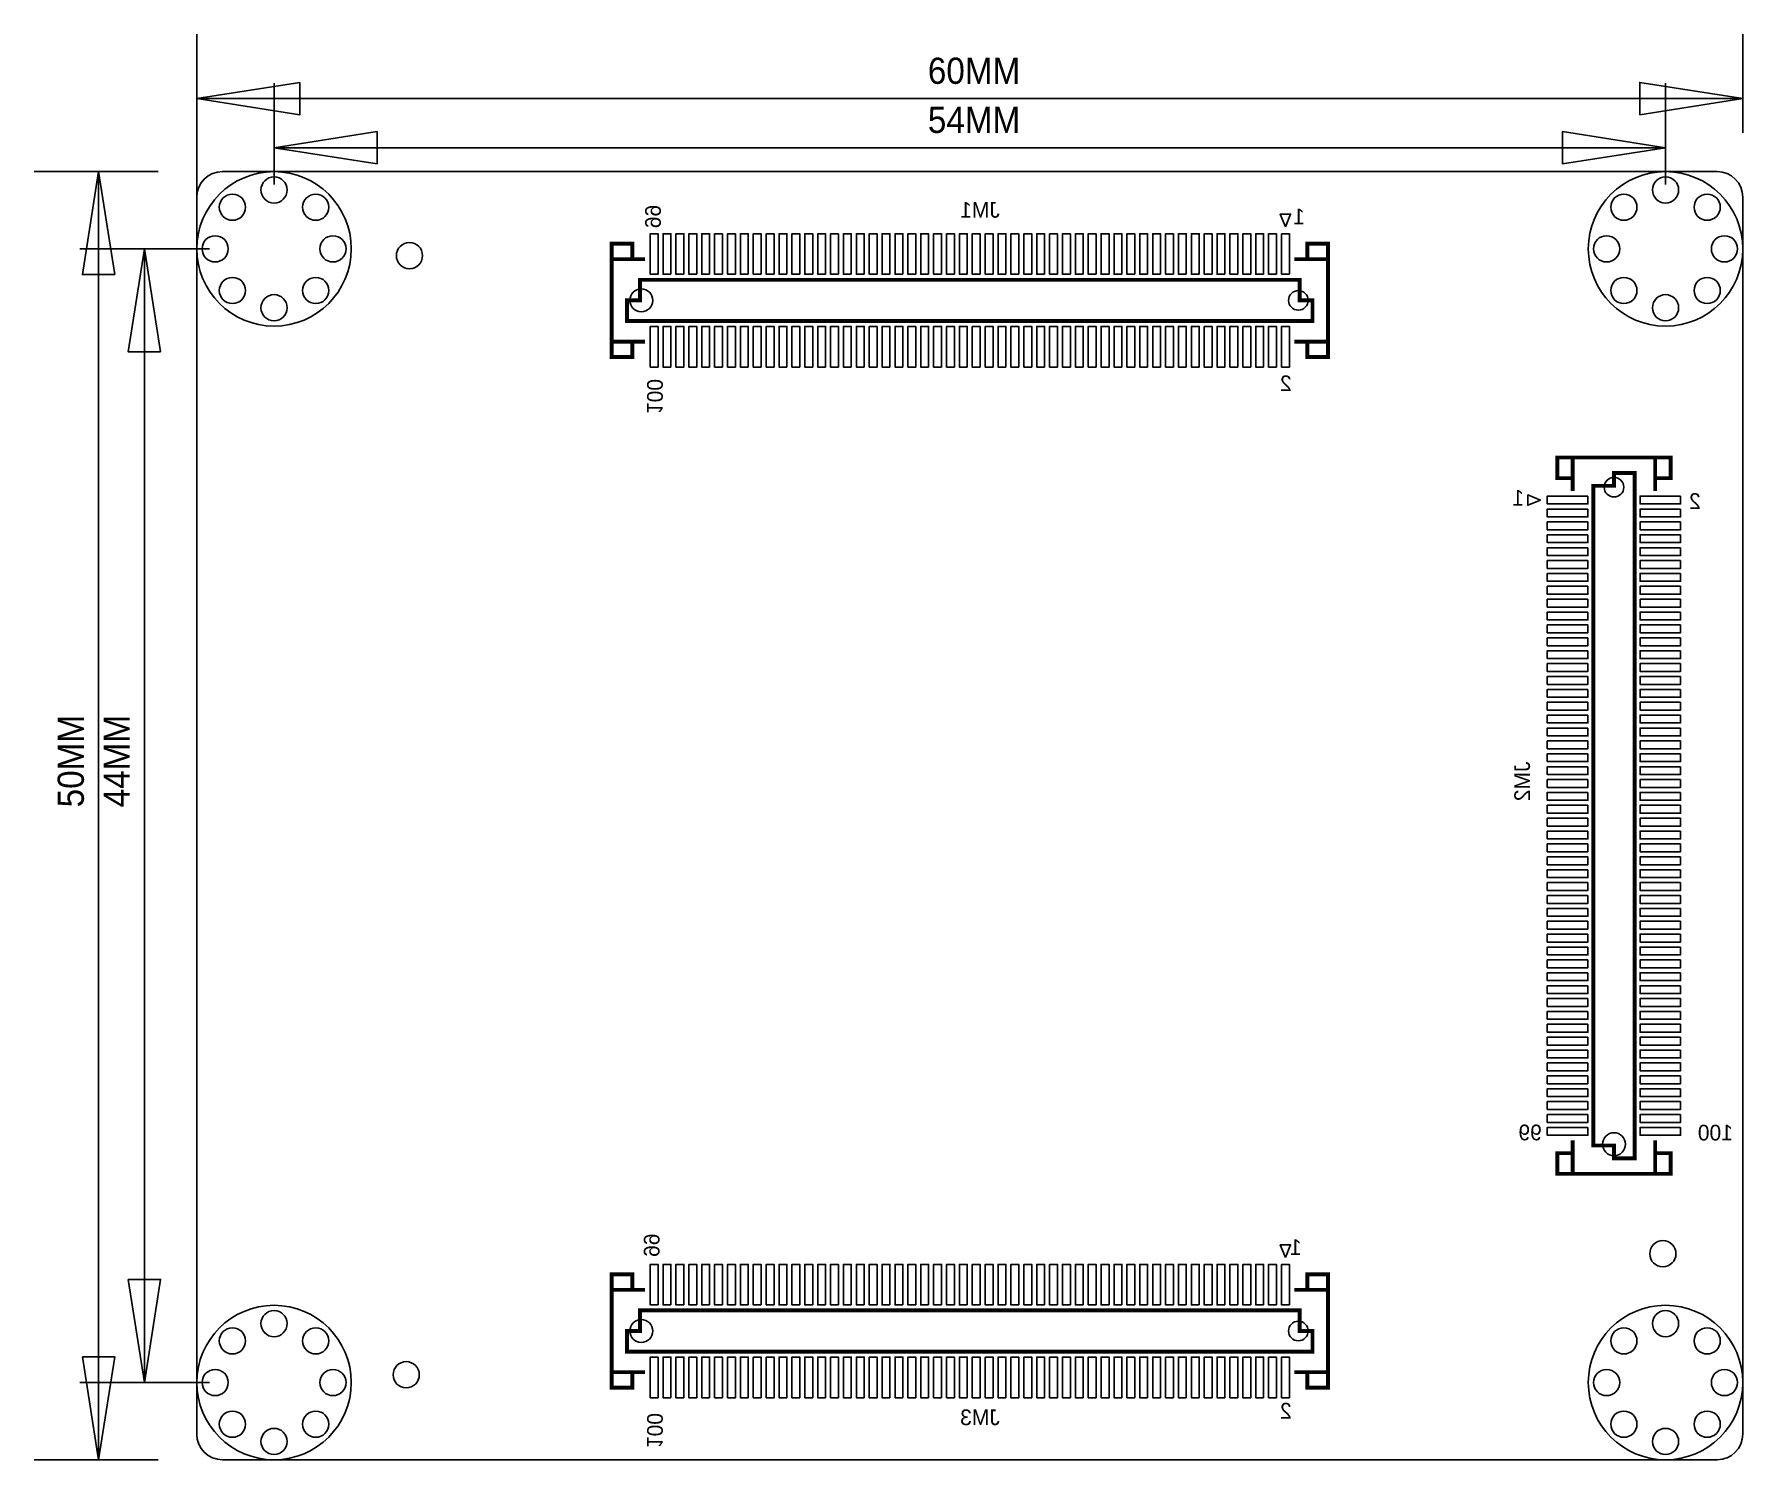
# Model space of a CAD drawing. Extents: x -6.3 to 60, y 0 to 55.3.
import ezdxf

# ---------------------------------------------------------------- set-up
doc = ezdxf.new("R2010")
doc.units = 0
for name, color, linetype in [('BG_DIMENSION', 7, 'CONTINUOUS'), ('BG_OUTLINE', 254, 'CONTINUOUS'), ('PG_SILKSCREEN_BOTTOM', 43, 'CONTINUOUS'), ('PIN_BOTTOM', 30, 'CONTINUOUS'), ('RD_SILKSCREEN_BOTTOM', 142, 'CONTINUOUS')]:
    doc.layers.add(name, color=color, linetype=linetype)

msp = doc.modelspace()

# ---------------------------------------------------------------- linework, layer by layer
at = {"layer": 'BG_DIMENSION'}
for points in [[(0, 25.486995), (0, 55.331995)], [(60.000007, 51.499897), (60.000007, 55.331995)], [(3.999992, 53.456992), (0, 52.832), (3.999992, 52.207008), (3.999992, 53.456992)], [(2.999994, 49.500003), (2.999994, 53.426995)], [(56.000015, 52.207008), (60.000007, 52.832), (56.000015, 53.456992), (56.000015, 52.207008)], [(56.999988, 49.500003), (56.999988, 53.426995)], [(30.226, 52.832), (0, 52.832)], [(30.226, 52.832), (60.000007, 52.832)], [(6.999986, 51.551992), (2.999994, 50.927), (6.999986, 50.302008), (6.999986, 51.551992)], [(52.999996, 50.302008), (56.999988, 50.927), (52.999996, 51.551992), (52.999996, 50.302008)], [(30.226, 50.927), (2.999994, 50.927)], [(30.226, 50.927), (56.999988, 50.927)], [(-1.499895, 50.000002), (-6.309995, 50.000002)], [(-3.185008, 46.00001), (-3.81, 50.000002), (-4.434992, 46.00001), (-3.185008, 46.00001)], [(-3.81, 27.178), (-3.81, 50.000002)], [(0.499999, 47.000008), (-4.531995, 47.000008)], [(-1.407008, 43.000016), (-2.032, 47.000008), (-2.656992, 43.000016), (-1.407008, 43.000016)], [(-2.032, 27.178), (-2.032, 47.000008)], [(-3.81, 27.178), (-3.81, 0)], [(-2.032, 27.178), (-2.032, 2.999994)], [(-2.656992, 6.999986), (-2.032, 2.999994), (-1.407008, 6.999986), (-2.656992, 6.999986)], [(-4.434992, 3.999992), (-3.81, 0), (-3.185008, 3.999992), (-4.434992, 3.999992)], [(0.499999, 2.999994), (-4.531995, 2.999994)], [(-1.499895, 0), (-6.309995, 0)]]:
    msp.add_lwpolyline(points, dxfattribs=at)
at = {"layer": 'BG_OUTLINE'}
msp.add_lwpolyline([(1.0001, 0), (58.999907, 0, 0.414199), (60.000007, 1.0001), (60.000007, 48.999902, 0.414199), (58.999907, 50.000002), (1.0001, 50.000002, 0.414199), (0, 48.999902), (0, 1.0001, 0.414199), (1.0001, 0)], format="xyb", dxfattribs=at)
at = {"layer": 'PG_SILKSCREEN_BOTTOM'}
for points in [[(42.250004, 47.849993), (42.050005, 48.349992), (42.450004, 48.349992)], [(52.15001, 37.249989), (51.650011, 37.049989), (51.650011, 37.449989)], [(42.250004, 7.849997), (42.050005, 8.349996), (42.450004, 8.349996)]]:
    msp.add_lwpolyline(points, close=True, dxfattribs=at)
at = {"layer": 'PG_SILKSCREEN_BOTTOM', "const_width": 0.150012}
for points in [[(16.899992, 46.600008), (16.899992, 47.200007), (16.099993, 47.200007), (16.099993, 46.600008)], [(43.899988, 46.600008), (43.899988, 47.200007), (43.09999, 47.200007), (43.09999, 46.600008)], [(16.099993, 43.399989), (16.099993, 46.600008), (17.399991, 46.600008)], [(42.599991, 46.600008), (43.899988, 46.600008), (43.899988, 43.399989), (42.599991, 43.399989)], [(43.29999, 45.000012), (42.799991, 45.000012), (42.799991, 45.80001), (17.199991, 45.80001), (17.199991, 45.000012), (16.699992, 45.000012), (16.699992, 44.199988), (43.29999, 44.199988), (43.29999, 45.000012)], [(16.899992, 43.399989), (16.899992, 42.799991), (16.099993, 42.799991), (16.099993, 43.399989)], [(17.399991, 43.399989), (16.099993, 43.399989)], [(43.899988, 43.399989), (43.899988, 42.799991), (43.09999, 42.799991), (43.09999, 43.399989)], [(53.399995, 38.899998), (52.799996, 38.899998), (52.799996, 38.1), (53.399995, 38.1)], [(53.399995, 37.600001), (53.399995, 38.899998), (56.599988, 38.899998), (56.599988, 37.600001)], [(56.599988, 38.899998), (57.200013, 38.899998), (57.200013, 38.1), (56.599988, 38.1)], [(54.999992, 38.3), (54.999992, 37.800001), (54.199993, 37.800001), (54.199993, 12.200001), (54.999992, 12.200001), (54.999992, 11.700002), (55.79999, 11.700002), (55.79999, 38.3), (54.999992, 38.3)], [(53.399995, 11.900002), (52.799996, 11.900002), (52.799996, 11.100003), (53.399995, 11.100003)], [(56.599988, 11.100003), (53.399995, 11.100003), (53.399995, 12.400001)], [(56.599988, 12.400001), (56.599988, 11.100003)], [(56.599988, 11.900002), (57.200013, 11.900002), (57.200013, 11.100003), (56.599988, 11.100003)], [(16.899992, 6.600012), (16.899992, 7.200011), (16.099993, 7.200011), (16.099993, 6.600012)], [(16.099993, 3.399993), (16.099993, 6.600012), (17.399991, 6.600012)], [(42.599991, 6.600012), (43.899988, 6.600012), (43.899988, 3.399993), (42.599991, 3.399993)], [(43.899988, 6.600012), (43.899988, 7.200011), (43.09999, 7.200011), (43.09999, 6.600012)], [(43.29999, 4.99999), (42.799991, 4.99999), (42.799991, 5.799988), (17.199991, 5.799988), (17.199991, 4.99999), (16.699992, 4.99999), (16.699992, 4.199992), (43.29999, 4.199992), (43.29999, 4.99999)], [(16.899992, 3.399993), (16.899992, 2.799994), (16.099993, 2.799994), (16.099993, 3.399993)], [(17.399991, 3.399993), (16.099993, 3.399993)], [(43.899988, 3.399993), (43.899988, 2.799994), (43.09999, 2.799994), (43.09999, 3.399993)]]:
    msp.add_lwpolyline(points, dxfattribs=at)
at = {"layer": 'PIN_BOTTOM'}
for points in [[(17.902403, 46.012608), (17.902403, 47.587408), (17.597603, 47.587408), (17.597603, 46.012608)], [(18.402402, 46.012608), (18.402402, 47.587408), (18.097602, 47.587408), (18.097602, 46.012608)], [(18.902401, 46.012608), (18.902401, 47.587408), (18.597601, 47.587408), (18.597601, 46.012608)], [(19.4024, 46.012608), (19.4024, 47.587408), (19.0976, 47.587408), (19.0976, 46.012608)], [(19.902399, 46.012608), (19.902399, 47.587408), (19.597599, 47.587408), (19.597599, 46.012608)], [(20.402398, 46.012608), (20.402398, 47.587408), (20.097598, 47.587408), (20.097598, 46.012608)], [(20.902397, 46.012608), (20.902397, 47.587408), (20.597597, 47.587408), (20.597597, 46.012608)], [(21.402396, 46.012608), (21.402396, 47.587408), (21.097596, 47.587408), (21.097596, 46.012608)], [(21.902395, 46.012608), (21.902395, 47.587408), (21.597595, 47.587408), (21.597595, 46.012608)], [(22.402394, 46.012608), (22.402394, 47.587408), (22.097594, 47.587408), (22.097594, 46.012608)], [(22.902393, 46.012608), (22.902393, 47.587408), (22.597593, 47.587408), (22.597593, 46.012608)], [(23.402392, 46.012608), (23.402392, 47.587408), (23.097592, 47.587408), (23.097592, 46.012608)], [(23.902391, 46.012608), (23.902391, 47.587408), (23.597591, 47.587408), (23.597591, 46.012608)], [(24.40239, 46.012608), (24.40239, 47.587408), (24.09759, 47.587408), (24.09759, 46.012608)], [(24.902389, 46.012608), (24.902389, 47.587408), (24.597589, 47.587408), (24.597589, 46.012608)], [(25.402388, 46.012608), (25.402388, 47.587408), (25.097588, 47.587408), (25.097588, 46.012608)], [(25.902387, 46.012608), (25.902387, 47.587408), (25.597587, 47.587408), (25.597587, 46.012608)], [(26.402386, 46.012608), (26.402386, 47.587408), (26.097586, 47.587408), (26.097586, 46.012608)], [(26.902385, 46.012608), (26.902385, 47.587408), (26.597585, 47.587408), (26.597585, 46.012608)], [(27.402384, 46.012608), (27.402384, 47.587408), (27.097584, 47.587408), (27.097584, 46.012608)], [(27.902383, 46.012608), (27.902383, 47.587408), (27.597583, 47.587408), (27.597583, 46.012608)], [(28.402382, 46.012608), (28.402382, 47.587408), (28.097582, 47.587408), (28.097582, 46.012608)], [(28.902381, 46.012608), (28.902381, 47.587408), (28.597581, 47.587408), (28.597581, 46.012608)], [(29.40238, 46.012608), (29.40238, 47.587408), (29.09758, 47.587408), (29.09758, 46.012608)], [(29.902379, 46.012608), (29.902379, 47.587408), (29.597579, 47.587408), (29.597579, 46.012608)], [(30.402403, 46.012608), (30.402403, 47.587408), (30.097603, 47.587408), (30.097603, 46.012608)], [(30.902402, 46.012608), (30.902402, 47.587408), (30.597602, 47.587408), (30.597602, 46.012608)], [(31.402401, 46.012608), (31.402401, 47.587408), (31.097601, 47.587408), (31.097601, 46.012608)], [(31.9024, 46.012608), (31.9024, 47.587408), (31.5976, 47.587408), (31.5976, 46.012608)], [(32.402399, 46.012608), (32.402399, 47.587408), (32.097599, 47.587408), (32.097599, 46.012608)], [(32.902398, 46.012608), (32.902398, 47.587408), (32.597598, 47.587408), (32.597598, 46.012608)], [(33.402397, 46.012608), (33.402397, 47.587408), (33.097597, 47.587408), (33.097597, 46.012608)], [(33.902396, 46.012608), (33.902396, 47.587408), (33.597596, 47.587408), (33.597596, 46.012608)], [(34.402395, 46.012608), (34.402395, 47.587408), (34.097595, 47.587408), (34.097595, 46.012608)], [(34.902394, 46.012608), (34.902394, 47.587408), (34.597594, 47.587408), (34.597594, 46.012608)], [(35.402393, 46.012608), (35.402393, 47.587408), (35.097593, 47.587408), (35.097593, 46.012608)], [(35.902392, 46.012608), (35.902392, 47.587408), (35.597592, 47.587408), (35.597592, 46.012608)], [(36.402391, 46.012608), (36.402391, 47.587408), (36.097591, 47.587408), (36.097591, 46.012608)], [(36.90239, 46.012608), (36.90239, 47.587408), (36.59759, 47.587408), (36.59759, 46.012608)], [(37.402389, 46.012608), (37.402389, 47.587408), (37.097589, 47.587408), (37.097589, 46.012608)], [(37.902388, 46.012608), (37.902388, 47.587408), (37.597588, 47.587408), (37.597588, 46.012608)], [(38.402387, 46.012608), (38.402387, 47.587408), (38.097587, 47.587408), (38.097587, 46.012608)], [(38.902386, 46.012608), (38.902386, 47.587408), (38.597586, 47.587408), (38.597586, 46.012608)], [(39.402385, 46.012608), (39.402385, 47.587408), (39.097585, 47.587408), (39.097585, 46.012608)], [(39.902384, 46.012608), (39.902384, 47.587408), (39.597584, 47.587408), (39.597584, 46.012608)], [(40.402383, 46.012608), (40.402383, 47.587408), (40.097583, 47.587408), (40.097583, 46.012608)], [(40.902382, 46.012608), (40.902382, 47.587408), (40.597582, 47.587408), (40.597582, 46.012608)], [(41.402381, 46.012608), (41.402381, 47.587408), (41.097581, 47.587408), (41.097581, 46.012608)], [(41.90238, 46.012608), (41.90238, 47.587408), (41.59758, 47.587408), (41.59758, 46.012608)], [(42.402379, 46.012608), (42.402379, 47.587408), (42.097579, 47.587408), (42.097579, 46.012608)], [(17.902403, 42.412615), (17.902403, 43.987415), (17.597603, 43.987415), (17.597603, 42.412615)], [(18.402402, 42.412615), (18.402402, 43.987415), (18.097602, 43.987415), (18.097602, 42.412615)], [(18.902401, 42.412615), (18.902401, 43.987415), (18.597601, 43.987415), (18.597601, 42.412615)], [(19.4024, 42.412615), (19.4024, 43.987415), (19.0976, 43.987415), (19.0976, 42.412615)], [(19.902399, 42.412615), (19.902399, 43.987415), (19.597599, 43.987415), (19.597599, 42.412615)], [(20.402398, 42.412615), (20.402398, 43.987415), (20.097598, 43.987415), (20.097598, 42.412615)], [(20.902397, 42.412615), (20.902397, 43.987415), (20.597597, 43.987415), (20.597597, 42.412615)], [(21.402396, 42.412615), (21.402396, 43.987415), (21.097596, 43.987415), (21.097596, 42.412615)], [(21.902395, 42.412615), (21.902395, 43.987415), (21.597595, 43.987415), (21.597595, 42.412615)], [(22.402394, 42.412615), (22.402394, 43.987415), (22.097594, 43.987415), (22.097594, 42.412615)], [(22.902393, 42.412615), (22.902393, 43.987415), (22.597593, 43.987415), (22.597593, 42.412615)], [(23.402392, 42.412615), (23.402392, 43.987415), (23.097592, 43.987415), (23.097592, 42.412615)], [(23.902391, 42.412615), (23.902391, 43.987415), (23.597591, 43.987415), (23.597591, 42.412615)], [(24.40239, 42.412615), (24.40239, 43.987415), (24.09759, 43.987415), (24.09759, 42.412615)], [(24.902389, 42.412615), (24.902389, 43.987415), (24.597589, 43.987415), (24.597589, 42.412615)], [(25.402388, 42.412615), (25.402388, 43.987415), (25.097588, 43.987415), (25.097588, 42.412615)], [(25.902387, 42.412615), (25.902387, 43.987415), (25.597587, 43.987415), (25.597587, 42.412615)], [(26.402386, 42.412615), (26.402386, 43.987415), (26.097586, 43.987415), (26.097586, 42.412615)], [(26.902385, 42.412615), (26.902385, 43.987415), (26.597585, 43.987415), (26.597585, 42.412615)], [(27.402384, 42.412615), (27.402384, 43.987415), (27.097584, 43.987415), (27.097584, 42.412615)], [(27.902383, 42.412615), (27.902383, 43.987415), (27.597583, 43.987415), (27.597583, 42.412615)], [(28.402382, 42.412615), (28.402382, 43.987415), (28.097582, 43.987415), (28.097582, 42.412615)], [(28.902381, 42.412615), (28.902381, 43.987415), (28.597581, 43.987415), (28.597581, 42.412615)], [(29.40238, 42.412615), (29.40238, 43.987415), (29.09758, 43.987415), (29.09758, 42.412615)], [(29.902379, 42.412615), (29.902379, 43.987415), (29.597579, 43.987415), (29.597579, 42.412615)], [(30.402403, 42.412615), (30.402403, 43.987415), (30.097603, 43.987415), (30.097603, 42.412615)], [(30.902402, 42.412615), (30.902402, 43.987415), (30.597602, 43.987415), (30.597602, 42.412615)], [(31.402401, 42.412615), (31.402401, 43.987415), (31.097601, 43.987415), (31.097601, 42.412615)], [(31.9024, 42.412615), (31.9024, 43.987415), (31.5976, 43.987415), (31.5976, 42.412615)], [(32.402399, 42.412615), (32.402399, 43.987415), (32.097599, 43.987415), (32.097599, 42.412615)], [(32.902398, 42.412615), (32.902398, 43.987415), (32.597598, 43.987415), (32.597598, 42.412615)], [(33.402397, 42.412615), (33.402397, 43.987415), (33.097597, 43.987415), (33.097597, 42.412615)], [(33.902396, 42.412615), (33.902396, 43.987415), (33.597596, 43.987415), (33.597596, 42.412615)], [(34.402395, 42.412615), (34.402395, 43.987415), (34.097595, 43.987415), (34.097595, 42.412615)], [(34.902394, 42.412615), (34.902394, 43.987415), (34.597594, 43.987415), (34.597594, 42.412615)], [(35.402393, 42.412615), (35.402393, 43.987415), (35.097593, 43.987415), (35.097593, 42.412615)], [(35.902392, 42.412615), (35.902392, 43.987415), (35.597592, 43.987415), (35.597592, 42.412615)], [(36.402391, 42.412615), (36.402391, 43.987415), (36.097591, 43.987415), (36.097591, 42.412615)], [(36.90239, 42.412615), (36.90239, 43.987415), (36.59759, 43.987415), (36.59759, 42.412615)], [(37.402389, 42.412615), (37.402389, 43.987415), (37.097589, 43.987415), (37.097589, 42.412615)], [(37.902388, 42.412615), (37.902388, 43.987415), (37.597588, 43.987415), (37.597588, 42.412615)], [(38.402387, 42.412615), (38.402387, 43.987415), (38.097587, 43.987415), (38.097587, 42.412615)], [(38.902386, 42.412615), (38.902386, 43.987415), (38.597586, 43.987415), (38.597586, 42.412615)], [(39.402385, 42.412615), (39.402385, 43.987415), (39.097585, 43.987415), (39.097585, 42.412615)], [(39.902384, 42.412615), (39.902384, 43.987415), (39.597584, 43.987415), (39.597584, 42.412615)], [(40.402383, 42.412615), (40.402383, 43.987415), (40.097583, 43.987415), (40.097583, 42.412615)], [(40.902382, 42.412615), (40.902382, 43.987415), (40.597582, 43.987415), (40.597582, 42.412615)], [(41.402381, 42.412615), (41.402381, 43.987415), (41.097581, 43.987415), (41.097581, 42.412615)], [(41.90238, 42.412615), (41.90238, 43.987415), (41.59758, 43.987415), (41.59758, 42.412615)], [(42.402379, 42.412615), (42.402379, 43.987415), (42.097579, 43.987415), (42.097579, 42.412615)], [(53.987395, 37.402389), (52.412595, 37.402389), (52.412595, 37.097589), (53.987395, 37.097589)], [(57.587388, 37.402389), (56.012588, 37.402389), (56.012588, 37.097589), (57.587388, 37.097589)], [(53.987395, 36.90239), (52.412595, 36.90239), (52.412595, 36.59759), (53.987395, 36.59759)], [(57.587388, 36.90239), (56.012588, 36.90239), (56.012588, 36.59759), (57.587388, 36.59759)], [(53.987395, 36.402391), (52.412595, 36.402391), (52.412595, 36.097591), (53.987395, 36.097591)], [(53.987395, 35.902392), (52.412595, 35.902392), (52.412595, 35.597592), (53.987395, 35.597592)], [(57.587388, 36.402391), (56.012588, 36.402391), (56.012588, 36.097591), (57.587388, 36.097591)], [(57.587388, 35.902392), (56.012588, 35.902392), (56.012588, 35.597592), (57.587388, 35.597592)], [(53.987395, 35.402393), (52.412595, 35.402393), (52.412595, 35.097593), (53.987395, 35.097593)], [(57.587388, 35.402393), (56.012588, 35.402393), (56.012588, 35.097593), (57.587388, 35.097593)], [(53.987395, 34.902394), (52.412595, 34.902394), (52.412595, 34.597594), (53.987395, 34.597594)], [(57.587388, 34.902394), (56.012588, 34.902394), (56.012588, 34.597594), (57.587388, 34.597594)], [(53.987395, 34.402395), (52.412595, 34.402395), (52.412595, 34.097595), (53.987395, 34.097595)], [(53.987395, 33.902396), (52.412595, 33.902396), (52.412595, 33.597596), (53.987395, 33.597596)], [(57.587388, 34.402395), (56.012588, 34.402395), (56.012588, 34.097595), (57.587388, 34.097595)], [(57.587388, 33.902396), (56.012588, 33.902396), (56.012588, 33.597596), (57.587388, 33.597596)], [(53.987395, 33.402397), (52.412595, 33.402397), (52.412595, 33.097597), (53.987395, 33.097597)], [(57.587388, 33.402397), (56.012588, 33.402397), (56.012588, 33.097597), (57.587388, 33.097597)], [(53.987395, 32.902398), (52.412595, 32.902398), (52.412595, 32.597598), (53.987395, 32.597598)], [(57.587388, 32.902398), (56.012588, 32.902398), (56.012588, 32.597598), (57.587388, 32.597598)], [(53.987395, 32.402399), (52.412595, 32.402399), (52.412595, 32.097599), (53.987395, 32.097599)], [(53.987395, 31.9024), (52.412595, 31.9024), (52.412595, 31.5976), (53.987395, 31.5976)], [(57.587388, 32.402399), (56.012588, 32.402399), (56.012588, 32.097599), (57.587388, 32.097599)], [(57.587388, 31.9024), (56.012588, 31.9024), (56.012588, 31.5976), (57.587388, 31.5976)], [(53.987395, 31.402401), (52.412595, 31.402401), (52.412595, 31.097601), (53.987395, 31.097601)], [(57.587388, 31.402401), (56.012588, 31.402401), (56.012588, 31.097601), (57.587388, 31.097601)], [(53.987395, 30.902402), (52.412595, 30.902402), (52.412595, 30.597602), (53.987395, 30.597602)], [(57.587388, 30.902402), (56.012588, 30.902402), (56.012588, 30.597602), (57.587388, 30.597602)], [(53.987395, 30.402403), (52.412595, 30.402403), (52.412595, 30.097603), (53.987395, 30.097603)], [(53.987395, 29.902404), (52.412595, 29.902404), (52.412595, 29.597604), (53.987395, 29.597604)], [(57.587388, 30.402403), (56.012588, 30.402403), (56.012588, 30.097603), (57.587388, 30.097603)], [(57.587388, 29.902404), (56.012588, 29.902404), (56.012588, 29.597604), (57.587388, 29.597604)], [(53.987395, 29.402405), (52.412595, 29.402405), (52.412595, 29.097605), (53.987395, 29.097605)], [(57.587388, 29.402405), (56.012588, 29.402405), (56.012588, 29.097605), (57.587388, 29.097605)], [(53.987395, 28.902406), (52.412595, 28.902406), (52.412595, 28.597606), (53.987395, 28.597606)], [(57.587388, 28.902406), (56.012588, 28.902406), (56.012588, 28.597606), (57.587388, 28.597606)], [(53.987395, 28.402407), (52.412595, 28.402407), (52.412595, 28.097607), (53.987395, 28.097607)], [(53.987395, 27.902408), (52.412595, 27.902408), (52.412595, 27.597608), (53.987395, 27.597608)], [(57.587388, 28.402407), (56.012588, 28.402407), (56.012588, 28.097607), (57.587388, 28.097607)], [(57.587388, 27.902408), (56.012588, 27.902408), (56.012588, 27.597608), (57.587388, 27.597608)], [(53.987395, 27.402409), (52.412595, 27.402409), (52.412595, 27.097609), (53.987395, 27.097609)], [(57.587388, 27.402409), (56.012588, 27.402409), (56.012588, 27.097609), (57.587388, 27.097609)], [(53.987395, 26.90241), (52.412595, 26.90241), (52.412595, 26.59761), (53.987395, 26.59761)], [(57.587388, 26.90241), (56.012588, 26.90241), (56.012588, 26.59761), (57.587388, 26.59761)], [(53.987395, 26.402411), (52.412595, 26.402411), (52.412595, 26.097611), (53.987395, 26.097611)], [(53.987395, 25.902412), (52.412595, 25.902412), (52.412595, 25.597612), (53.987395, 25.597612)], [(57.587388, 26.402411), (56.012588, 26.402411), (56.012588, 26.097611), (57.587388, 26.097611)], [(57.587388, 25.902412), (56.012588, 25.902412), (56.012588, 25.597612), (57.587388, 25.597612)], [(53.987395, 25.402413), (52.412595, 25.402413), (52.412595, 25.097613), (53.987395, 25.097613)], [(57.587388, 25.402413), (56.012588, 25.402413), (56.012588, 25.097613), (57.587388, 25.097613)], [(53.987395, 24.902389), (52.412595, 24.902389), (52.412595, 24.597589), (53.987395, 24.597589)], [(57.587388, 24.902389), (56.012588, 24.902389), (56.012588, 24.597589), (57.587388, 24.597589)], [(53.987395, 24.40239), (52.412595, 24.40239), (52.412595, 24.09759), (53.987395, 24.09759)], [(53.987395, 23.902391), (52.412595, 23.902391), (52.412595, 23.597591), (53.987395, 23.597591)], [(57.587388, 24.40239), (56.012588, 24.40239), (56.012588, 24.09759), (57.587388, 24.09759)], [(57.587388, 23.902391), (56.012588, 23.902391), (56.012588, 23.597591), (57.587388, 23.597591)], [(53.987395, 23.402392), (52.412595, 23.402392), (52.412595, 23.097592), (53.987395, 23.097592)], [(57.587388, 23.402392), (56.012588, 23.402392), (56.012588, 23.097592), (57.587388, 23.097592)], [(53.987395, 22.902393), (52.412595, 22.902393), (52.412595, 22.597593), (53.987395, 22.597593)], [(57.587388, 22.902393), (56.012588, 22.902393), (56.012588, 22.597593), (57.587388, 22.597593)], [(53.987395, 22.402394), (52.412595, 22.402394), (52.412595, 22.097594), (53.987395, 22.097594)], [(53.987395, 21.902395), (52.412595, 21.902395), (52.412595, 21.597595), (53.987395, 21.597595)], [(57.587388, 22.402394), (56.012588, 22.402394), (56.012588, 22.097594), (57.587388, 22.097594)], [(57.587388, 21.902395), (56.012588, 21.902395), (56.012588, 21.597595), (57.587388, 21.597595)], [(53.987395, 21.402396), (52.412595, 21.402396), (52.412595, 21.097596), (53.987395, 21.097596)], [(57.587388, 21.402396), (56.012588, 21.402396), (56.012588, 21.097596), (57.587388, 21.097596)], [(53.987395, 20.902397), (52.412595, 20.902397), (52.412595, 20.597597), (53.987395, 20.597597)], [(57.587388, 20.902397), (56.012588, 20.902397), (56.012588, 20.597597), (57.587388, 20.597597)], [(53.987395, 20.402398), (52.412595, 20.402398), (52.412595, 20.097598), (53.987395, 20.097598)], [(53.987395, 19.902399), (52.412595, 19.902399), (52.412595, 19.597599), (53.987395, 19.597599)], [(57.587388, 20.402398), (56.012588, 20.402398), (56.012588, 20.097598), (57.587388, 20.097598)], [(57.587388, 19.902399), (56.012588, 19.902399), (56.012588, 19.597599), (57.587388, 19.597599)], [(53.987395, 19.4024), (52.412595, 19.4024), (52.412595, 19.0976), (53.987395, 19.0976)], [(57.587388, 19.4024), (56.012588, 19.4024), (56.012588, 19.0976), (57.587388, 19.0976)], [(53.987395, 18.902401), (52.412595, 18.902401), (52.412595, 18.597601), (53.987395, 18.597601)], [(57.587388, 18.902401), (56.012588, 18.902401), (56.012588, 18.597601), (57.587388, 18.597601)], [(53.987395, 18.402402), (52.412595, 18.402402), (52.412595, 18.097602), (53.987395, 18.097602)], [(57.587388, 18.402402), (56.012588, 18.402402), (56.012588, 18.097602), (57.587388, 18.097602)], [(53.987395, 17.902403), (52.412595, 17.902403), (52.412595, 17.597603), (53.987395, 17.597603)], [(53.987395, 17.402404), (52.412595, 17.402404), (52.412595, 17.097604), (53.987395, 17.097604)], [(57.587388, 17.902403), (56.012588, 17.902403), (56.012588, 17.597603), (57.587388, 17.597603)], [(57.587388, 17.402404), (56.012588, 17.402404), (56.012588, 17.097604), (57.587388, 17.097604)], [(53.987395, 16.902405), (52.412595, 16.902405), (52.412595, 16.597605), (53.987395, 16.597605)], [(57.587388, 16.902405), (56.012588, 16.902405), (56.012588, 16.597605), (57.587388, 16.597605)], [(53.987395, 16.402406), (52.412595, 16.402406), (52.412595, 16.097606), (53.987395, 16.097606)], [(57.587388, 16.402406), (56.012588, 16.402406), (56.012588, 16.097606), (57.587388, 16.097606)], [(53.987395, 15.902407), (52.412595, 15.902407), (52.412595, 15.597607), (53.987395, 15.597607)], [(53.987395, 15.402408), (52.412595, 15.402408), (52.412595, 15.097608), (53.987395, 15.097608)], [(57.587388, 15.902407), (56.012588, 15.902407), (56.012588, 15.597607), (57.587388, 15.597607)], [(57.587388, 15.402408), (56.012588, 15.402408), (56.012588, 15.097608), (57.587388, 15.097608)], [(53.987395, 14.902409), (52.412595, 14.902409), (52.412595, 14.597609), (53.987395, 14.597609)], [(57.587388, 14.902409), (56.012588, 14.902409), (56.012588, 14.597609), (57.587388, 14.597609)], [(53.987395, 14.40241), (52.412595, 14.40241), (52.412595, 14.09761), (53.987395, 14.09761)], [(57.587388, 14.40241), (56.012588, 14.40241), (56.012588, 14.09761), (57.587388, 14.09761)], [(53.987395, 13.902411), (52.412595, 13.902411), (52.412595, 13.597611), (53.987395, 13.597611)], [(53.987395, 13.402412), (52.412595, 13.402412), (52.412595, 13.097612), (53.987395, 13.097612)], [(57.587388, 13.902411), (56.012588, 13.902411), (56.012588, 13.597611), (57.587388, 13.597611)], [(57.587388, 13.402412), (56.012588, 13.402412), (56.012588, 13.097612), (57.587388, 13.097612)], [(53.987395, 12.902413), (52.412595, 12.902413), (52.412595, 12.597613), (53.987395, 12.597613)], [(57.587388, 12.902413), (56.012588, 12.902413), (56.012588, 12.597613), (57.587388, 12.597613)], [(17.902403, 6.012586), (17.902403, 7.587386), (17.597603, 7.587386), (17.597603, 6.012586)], [(18.402402, 6.012586), (18.402402, 7.587386), (18.097602, 7.587386), (18.097602, 6.012586)], [(18.902401, 6.012586), (18.902401, 7.587386), (18.597601, 7.587386), (18.597601, 6.012586)], [(19.4024, 6.012586), (19.4024, 7.587386), (19.0976, 7.587386), (19.0976, 6.012586)], [(19.902399, 6.012586), (19.902399, 7.587386), (19.597599, 7.587386), (19.597599, 6.012586)], [(20.402398, 6.012586), (20.402398, 7.587386), (20.097598, 7.587386), (20.097598, 6.012586)], [(20.902397, 6.012586), (20.902397, 7.587386), (20.597597, 7.587386), (20.597597, 6.012586)], [(21.402396, 6.012586), (21.402396, 7.587386), (21.097596, 7.587386), (21.097596, 6.012586)], [(21.902395, 6.012586), (21.902395, 7.587386), (21.597595, 7.587386), (21.597595, 6.012586)], [(22.402394, 6.012586), (22.402394, 7.587386), (22.097594, 7.587386), (22.097594, 6.012586)], [(22.902393, 6.012586), (22.902393, 7.587386), (22.597593, 7.587386), (22.597593, 6.012586)], [(23.402392, 6.012586), (23.402392, 7.587386), (23.097592, 7.587386), (23.097592, 6.012586)], [(23.902391, 6.012586), (23.902391, 7.587386), (23.597591, 7.587386), (23.597591, 6.012586)], [(24.40239, 6.012586), (24.40239, 7.587386), (24.09759, 7.587386), (24.09759, 6.012586)], [(24.902389, 6.012586), (24.902389, 7.587386), (24.597589, 7.587386), (24.597589, 6.012586)], [(25.402388, 6.012586), (25.402388, 7.587386), (25.097588, 7.587386), (25.097588, 6.012586)], [(25.902387, 6.012586), (25.902387, 7.587386), (25.597587, 7.587386), (25.597587, 6.012586)], [(26.402386, 6.012586), (26.402386, 7.587386), (26.097586, 7.587386), (26.097586, 6.012586)], [(26.902385, 6.012586), (26.902385, 7.587386), (26.597585, 7.587386), (26.597585, 6.012586)], [(27.402384, 6.012586), (27.402384, 7.587386), (27.097584, 7.587386), (27.097584, 6.012586)], [(27.902383, 6.012586), (27.902383, 7.587386), (27.597583, 7.587386), (27.597583, 6.012586)], [(28.402382, 6.012586), (28.402382, 7.587386), (28.097582, 7.587386), (28.097582, 6.012586)], [(28.902381, 6.012586), (28.902381, 7.587386), (28.597581, 7.587386), (28.597581, 6.012586)], [(29.40238, 6.012586), (29.40238, 7.587386), (29.09758, 7.587386), (29.09758, 6.012586)], [(29.902379, 6.012586), (29.902379, 7.587386), (29.597579, 7.587386), (29.597579, 6.012586)], [(30.402403, 6.012586), (30.402403, 7.587386), (30.097603, 7.587386), (30.097603, 6.012586)], [(30.902402, 6.012586), (30.902402, 7.587386), (30.597602, 7.587386), (30.597602, 6.012586)], [(31.402401, 6.012586), (31.402401, 7.587386), (31.097601, 7.587386), (31.097601, 6.012586)], [(31.9024, 6.012586), (31.9024, 7.587386), (31.5976, 7.587386), (31.5976, 6.012586)], [(32.402399, 6.012586), (32.402399, 7.587386), (32.097599, 7.587386), (32.097599, 6.012586)], [(32.902398, 6.012586), (32.902398, 7.587386), (32.597598, 7.587386), (32.597598, 6.012586)], [(33.402397, 6.012586), (33.402397, 7.587386), (33.097597, 7.587386), (33.097597, 6.012586)], [(33.902396, 6.012586), (33.902396, 7.587386), (33.597596, 7.587386), (33.597596, 6.012586)], [(34.402395, 6.012586), (34.402395, 7.587386), (34.097595, 7.587386), (34.097595, 6.012586)], [(34.902394, 6.012586), (34.902394, 7.587386), (34.597594, 7.587386), (34.597594, 6.012586)], [(35.402393, 6.012586), (35.402393, 7.587386), (35.097593, 7.587386), (35.097593, 6.012586)], [(35.902392, 6.012586), (35.902392, 7.587386), (35.597592, 7.587386), (35.597592, 6.012586)], [(36.402391, 6.012586), (36.402391, 7.587386), (36.097591, 7.587386), (36.097591, 6.012586)], [(36.90239, 6.012586), (36.90239, 7.587386), (36.59759, 7.587386), (36.59759, 6.012586)], [(37.402389, 6.012586), (37.402389, 7.587386), (37.097589, 7.587386), (37.097589, 6.012586)], [(37.902388, 6.012586), (37.902388, 7.587386), (37.597588, 7.587386), (37.597588, 6.012586)], [(38.402387, 6.012586), (38.402387, 7.587386), (38.097587, 7.587386), (38.097587, 6.012586)], [(38.902386, 6.012586), (38.902386, 7.587386), (38.597586, 7.587386), (38.597586, 6.012586)], [(39.402385, 6.012586), (39.402385, 7.587386), (39.097585, 7.587386), (39.097585, 6.012586)], [(39.902384, 6.012586), (39.902384, 7.587386), (39.597584, 7.587386), (39.597584, 6.012586)], [(40.402383, 6.012586), (40.402383, 7.587386), (40.097583, 7.587386), (40.097583, 6.012586)], [(40.902382, 6.012586), (40.902382, 7.587386), (40.597582, 7.587386), (40.597582, 6.012586)], [(41.402381, 6.012586), (41.402381, 7.587386), (41.097581, 7.587386), (41.097581, 6.012586)], [(41.90238, 6.012586), (41.90238, 7.587386), (41.59758, 7.587386), (41.59758, 6.012586)], [(42.402379, 6.012586), (42.402379, 7.587386), (42.097579, 7.587386), (42.097579, 6.012586)], [(17.902403, 2.412594), (17.902403, 3.987394), (17.597603, 3.987394), (17.597603, 2.412594)], [(18.402402, 2.412594), (18.402402, 3.987394), (18.097602, 3.987394), (18.097602, 2.412594)], [(18.902401, 2.412594), (18.902401, 3.987394), (18.597601, 3.987394), (18.597601, 2.412594)], [(19.4024, 2.412594), (19.4024, 3.987394), (19.0976, 3.987394), (19.0976, 2.412594)], [(19.902399, 2.412594), (19.902399, 3.987394), (19.597599, 3.987394), (19.597599, 2.412594)], [(20.402398, 2.412594), (20.402398, 3.987394), (20.097598, 3.987394), (20.097598, 2.412594)], [(20.902397, 2.412594), (20.902397, 3.987394), (20.597597, 3.987394), (20.597597, 2.412594)], [(21.402396, 2.412594), (21.402396, 3.987394), (21.097596, 3.987394), (21.097596, 2.412594)], [(21.902395, 2.412594), (21.902395, 3.987394), (21.597595, 3.987394), (21.597595, 2.412594)], [(22.402394, 2.412594), (22.402394, 3.987394), (22.097594, 3.987394), (22.097594, 2.412594)], [(22.902393, 2.412594), (22.902393, 3.987394), (22.597593, 3.987394), (22.597593, 2.412594)], [(23.402392, 2.412594), (23.402392, 3.987394), (23.097592, 3.987394), (23.097592, 2.412594)], [(23.902391, 2.412594), (23.902391, 3.987394), (23.597591, 3.987394), (23.597591, 2.412594)], [(24.40239, 2.412594), (24.40239, 3.987394), (24.09759, 3.987394), (24.09759, 2.412594)], [(24.902389, 2.412594), (24.902389, 3.987394), (24.597589, 3.987394), (24.597589, 2.412594)], [(25.402388, 2.412594), (25.402388, 3.987394), (25.097588, 3.987394), (25.097588, 2.412594)], [(25.902387, 2.412594), (25.902387, 3.987394), (25.597587, 3.987394), (25.597587, 2.412594)], [(26.402386, 2.412594), (26.402386, 3.987394), (26.097586, 3.987394), (26.097586, 2.412594)], [(26.902385, 2.412594), (26.902385, 3.987394), (26.597585, 3.987394), (26.597585, 2.412594)], [(27.402384, 2.412594), (27.402384, 3.987394), (27.097584, 3.987394), (27.097584, 2.412594)], [(27.902383, 2.412594), (27.902383, 3.987394), (27.597583, 3.987394), (27.597583, 2.412594)], [(28.402382, 2.412594), (28.402382, 3.987394), (28.097582, 3.987394), (28.097582, 2.412594)], [(28.902381, 2.412594), (28.902381, 3.987394), (28.597581, 3.987394), (28.597581, 2.412594)], [(29.40238, 2.412594), (29.40238, 3.987394), (29.09758, 3.987394), (29.09758, 2.412594)], [(29.902379, 2.412594), (29.902379, 3.987394), (29.597579, 3.987394), (29.597579, 2.412594)], [(30.402403, 2.412594), (30.402403, 3.987394), (30.097603, 3.987394), (30.097603, 2.412594)], [(30.902402, 2.412594), (30.902402, 3.987394), (30.597602, 3.987394), (30.597602, 2.412594)], [(31.402401, 2.412594), (31.402401, 3.987394), (31.097601, 3.987394), (31.097601, 2.412594)], [(31.9024, 2.412594), (31.9024, 3.987394), (31.5976, 3.987394), (31.5976, 2.412594)], [(32.402399, 2.412594), (32.402399, 3.987394), (32.097599, 3.987394), (32.097599, 2.412594)], [(32.902398, 2.412594), (32.902398, 3.987394), (32.597598, 3.987394), (32.597598, 2.412594)], [(33.402397, 2.412594), (33.402397, 3.987394), (33.097597, 3.987394), (33.097597, 2.412594)], [(33.902396, 2.412594), (33.902396, 3.987394), (33.597596, 3.987394), (33.597596, 2.412594)], [(34.402395, 2.412594), (34.402395, 3.987394), (34.097595, 3.987394), (34.097595, 2.412594)], [(34.902394, 2.412594), (34.902394, 3.987394), (34.597594, 3.987394), (34.597594, 2.412594)], [(35.402393, 2.412594), (35.402393, 3.987394), (35.097593, 3.987394), (35.097593, 2.412594)], [(35.902392, 2.412594), (35.902392, 3.987394), (35.597592, 3.987394), (35.597592, 2.412594)], [(36.402391, 2.412594), (36.402391, 3.987394), (36.097591, 3.987394), (36.097591, 2.412594)], [(36.90239, 2.412594), (36.90239, 3.987394), (36.59759, 3.987394), (36.59759, 2.412594)], [(37.402389, 2.412594), (37.402389, 3.987394), (37.097589, 3.987394), (37.097589, 2.412594)], [(37.902388, 2.412594), (37.902388, 3.987394), (37.597588, 3.987394), (37.597588, 2.412594)], [(38.402387, 2.412594), (38.402387, 3.987394), (38.097587, 3.987394), (38.097587, 2.412594)], [(38.902386, 2.412594), (38.902386, 3.987394), (38.597586, 3.987394), (38.597586, 2.412594)], [(39.402385, 2.412594), (39.402385, 3.987394), (39.097585, 3.987394), (39.097585, 2.412594)], [(39.902384, 2.412594), (39.902384, 3.987394), (39.597584, 3.987394), (39.597584, 2.412594)], [(40.402383, 2.412594), (40.402383, 3.987394), (40.097583, 3.987394), (40.097583, 2.412594)], [(40.902382, 2.412594), (40.902382, 3.987394), (40.597582, 3.987394), (40.597582, 2.412594)], [(41.402381, 2.412594), (41.402381, 3.987394), (41.097581, 3.987394), (41.097581, 2.412594)], [(41.90238, 2.412594), (41.90238, 3.987394), (41.59758, 3.987394), (41.59758, 2.412594)], [(42.402379, 2.412594), (42.402379, 3.987394), (42.097579, 3.987394), (42.097579, 2.412594)]]:
    msp.add_lwpolyline(points, close=True, dxfattribs=at)
for centre, radius in [((2.999994, 47.000008), 2.9972), ((2.999994, 49.286008), 0.508), ((56.999988, 47.000008), 2.9972), ((56.999988, 49.286008), 0.508), ((1.383487, 48.616514), 0.508), ((4.616501, 48.616514), 0.508), ((55.383481, 48.616514), 0.508), ((58.616494, 48.616514), 0.508), ((0.713994, 47.000008), 0.508), ((5.285994, 47.000008), 0.508), ((8.255, 46.736), 0.508), ((54.713988, 47.000008), 0.508), ((59.285988, 47.000008), 0.508), ((1.383487, 45.383501), 0.508), ((4.616501, 45.383501), 0.508), ((55.383481, 45.383501), 0.508), ((58.616494, 45.383501), 0.508), ((2.999994, 44.714008), 0.508), ((17.249978, 45.000012), 0.4445), ((42.750003, 45.000012), 0.381), ((56.999988, 44.714008), 0.508), ((54.999992, 37.750013), 0.381), ((54.999992, 12.249988), 0.4445), ((56.896, 7.999755), 0.508), ((2.999994, 2.999994), 2.9972), ((56.999988, 2.999994), 2.9972), ((2.999994, 5.285994), 0.508), ((17.249978, 4.99999), 0.4445), ((42.750003, 4.99999), 0.381), ((56.999988, 5.285994), 0.508), ((1.383487, 4.616501), 0.508), ((4.616501, 4.616501), 0.508), ((55.383481, 4.616501), 0.508), ((58.616494, 4.616501), 0.508), ((0.713994, 2.999994), 0.508), ((5.285994, 2.999994), 0.508), ((8.128, 3.302), 0.508), ((54.713988, 2.999994), 0.508), ((59.285988, 2.999994), 0.508), ((1.383487, 1.383487), 0.508), ((4.616501, 1.383487), 0.508), ((55.383481, 1.383487), 0.508), ((58.616494, 1.383487), 0.508), ((2.999994, 0.713994), 0.508), ((56.999988, 0.713994), 0.508)]:
    msp.add_circle(centre, radius, dxfattribs=at)

# ---------------------------------------------------------------- texts
at = {"layer": 'BG_DIMENSION', "width": 0.95}
for s, p in [('60MM', (28.3718, 53.4035)), ('54MM', (28.3718, 51.4985))]:
    msp.add_text(s, height=1.016, dxfattribs=at).set_placement(p)
for s, p in [('50MM', (-4.3815, 25.3238)), ('44MM', (-2.6035, 25.3238))]:
    msp.add_text(s, height=1.016, rotation=90, dxfattribs=at).set_placement(p)
at = {"layer": 'PG_SILKSCREEN_BOTTOM', "text_generation_flag": 2}
for s, p in [('99', (17.399991, 47.800006)), ('100', (17.4752, 40.5892)), ('99', (17.3482, 7.874)), ('100', (17.4752, 0.4572))]:
    msp.add_text(s, height=0.6096, rotation=270, dxfattribs=at).set_placement(p)
for s, p in [('1', (43.0022, 47.9552)), ('2', (42.4942, 41.4782)), ('1', (51.5112, 37.0332)), ('2', (58.3692, 36.9062)), ('99', (52.199997, 12.400001)), ('100', (59.6138, 12.3952)), ('1', (42.8752, 7.9502)), ('2', (42.4942, 1.6002))]:
    msp.add_text(s, height=0.6096, dxfattribs=at).set_placement(p)
at = {"layer": 'RD_SILKSCREEN_BOTTOM', "text_generation_flag": 2}
for s, p in [('JM1', (31.1658, 48.2092)), ('JM3', (31.1658, 1.3462))]:
    msp.add_text(s, height=0.6096, dxfattribs=at).set_placement(p)
msp.add_text('JM2', height=0.6096, rotation=90, dxfattribs=at).set_placement((51.7398, 27.1018))

doc.saveas('drawing.dxf')
